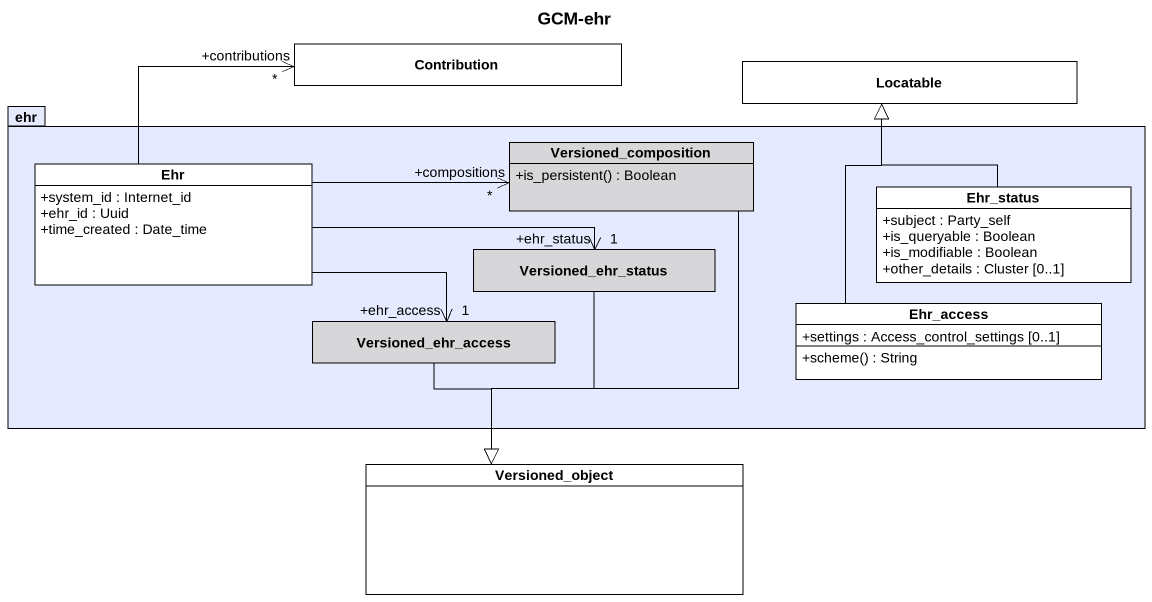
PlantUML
@startuml
title GCM-ehr
hide circle
hide empty members
skinparam classAttributeIconSize 0
class Contribution #FFFFFF
class Locatable #FFFFFF
package ehr #E5EAFF {
  class Versioned_composition #D7D7DA {
    +is_persistent() : Boolean
  }
  class Ehr {
    +system_id : Internet_id
    +ehr_id : Uuid
    +time_created : Date_time
  }
  class Ehr_status {
    +subject : Party_self
    +is_queryable : Boolean
    +is_modifiable : Boolean
    +other_details : Cluster [0..1]
  }
  class Versioned_ehr_status #D7D7DA
  class Ehr_access {
    +settings : Access_control_settings [0..1]
    +scheme() : String
  }
  class Versioned_ehr_access #D7D7DA
}
class Versioned_object #FFFFFF
Contribution "+contributions\n*" <-left- Ehr
Versioned_composition "+compositions\n*" <-left- Ehr
Versioned_composition --|> Versioned_object
Ehr_status -up-|> Locatable
Versioned_ehr_status "+ehr_status\n1" <-left- Ehr
Versioned_ehr_status --|> Versioned_object
Ehr_access -up-|> Locatable
Versioned_ehr_access "+ehr_access\n1" <-left- Ehr
Versioned_ehr_access --|> Versioned_object
@enduml
